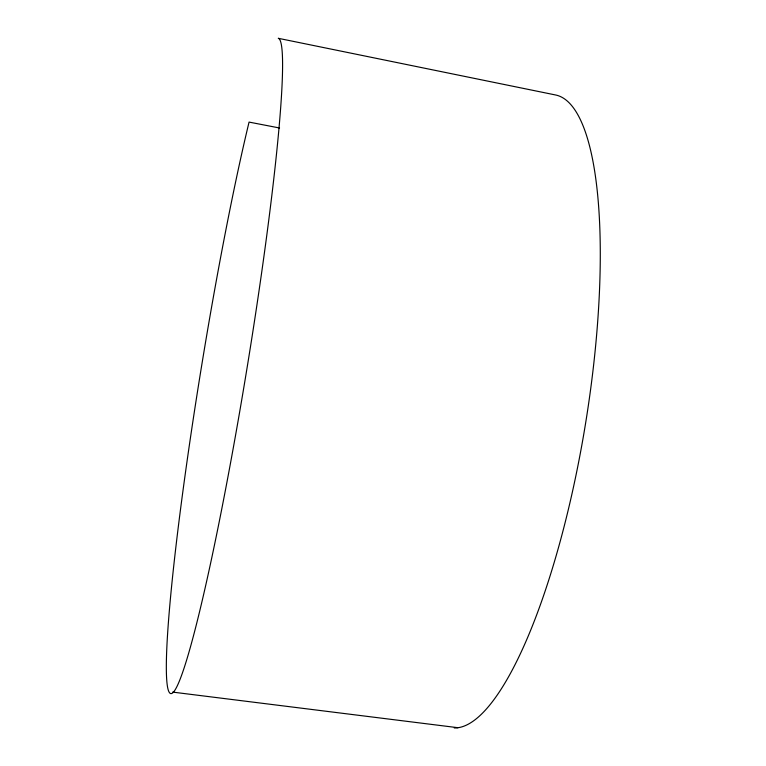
<?xml version="1.0" encoding="UTF-8"?>
<svg xmlns="http://www.w3.org/2000/svg" width="766" height="766" viewBox="0 0 766 766"><rect width="100%" height="100%" fill="white"/><g stroke="black" fill="none" stroke-linecap="round" stroke-linejoin="round"><path stroke-width="1.15" d="M172.637 692.1L457.905 727.7M279.561 127.999L249.065 122.091A331.601 22.616 -80.7 0 0 167.084 642.454A331.601 22.616 -80.7 0 0 231.543 457.465A331.601 22.616 -80.7 0 0 278.269 38.3L555.264 94.917A320.638 83.494 -80.7 0 1 586.249 419.165A320.638 83.494 -80.7 0 1 454.267 727.949"/></g></svg>
